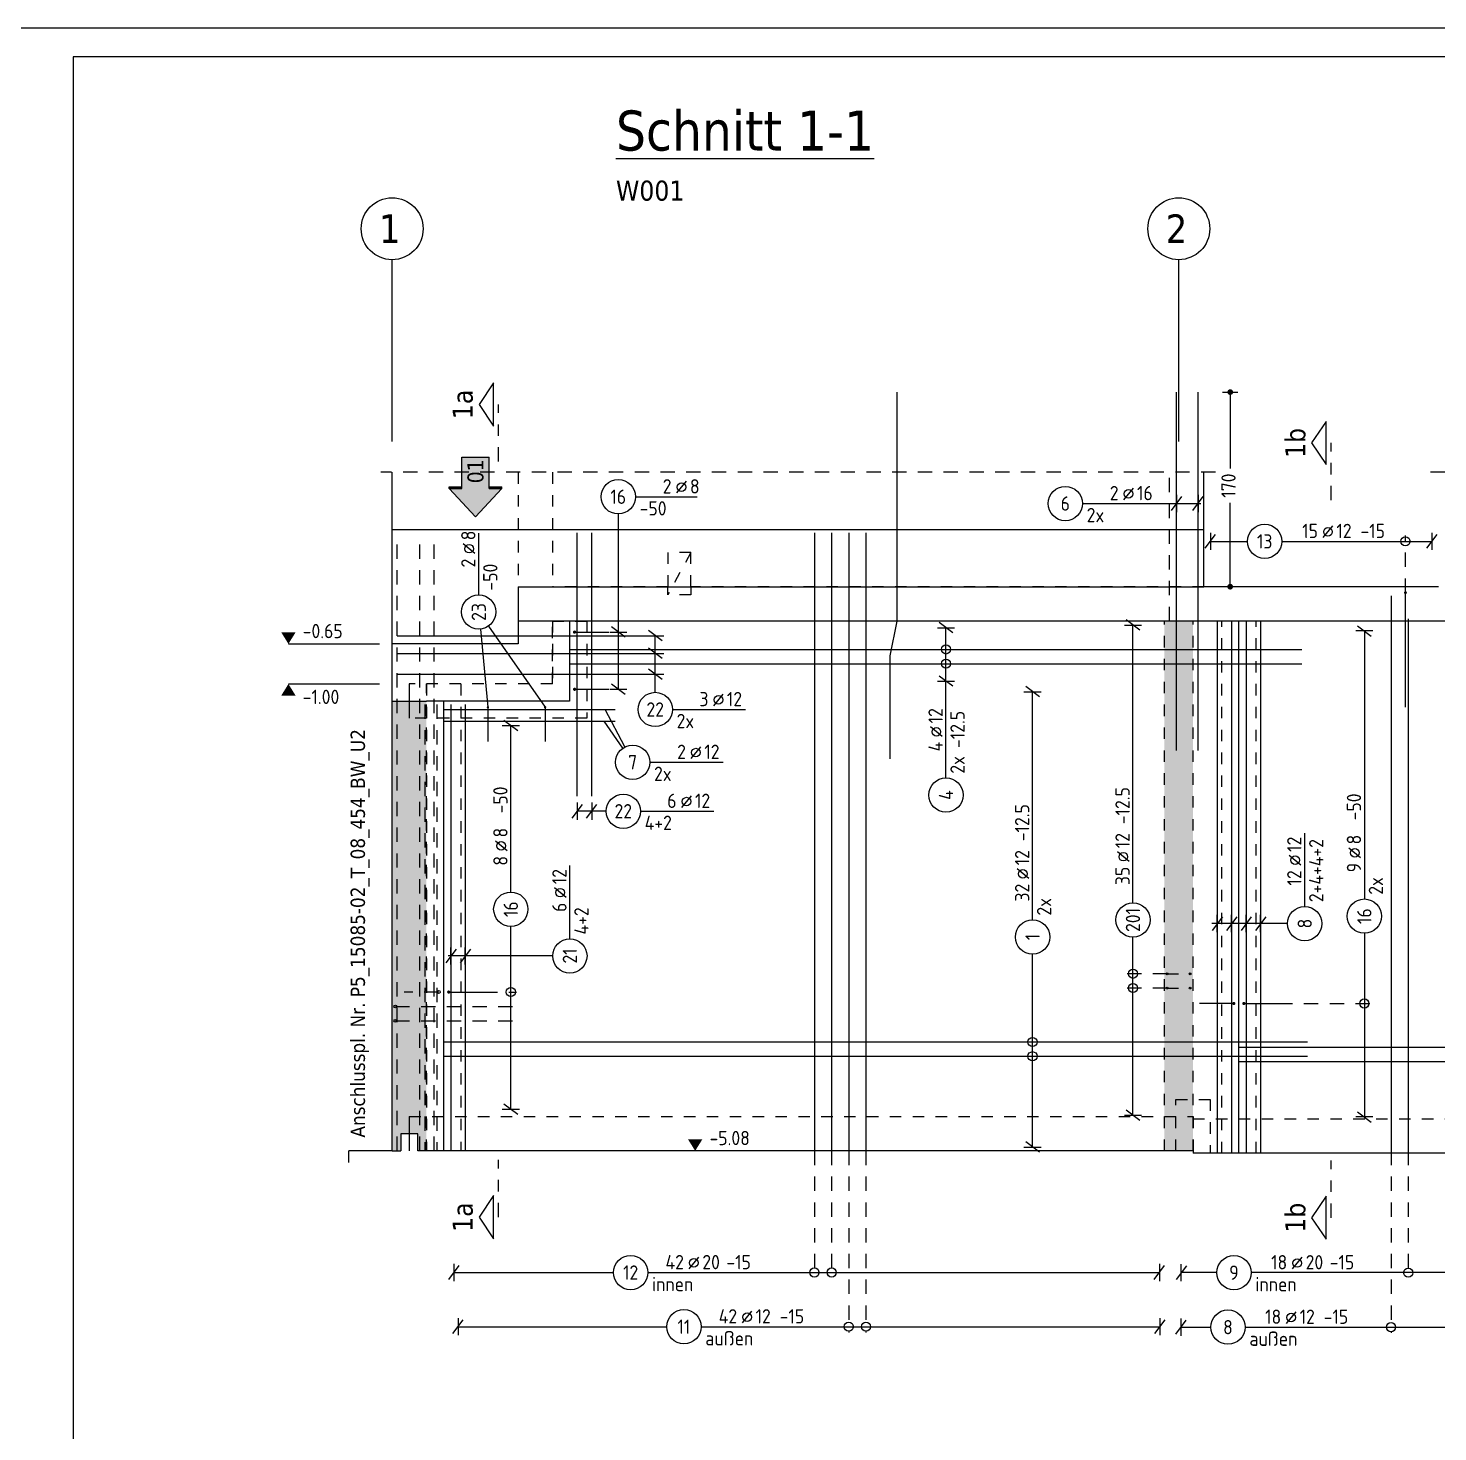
# Model space of a CAD drawing. Extents: x -13 to 84.9, y 0 to 56.9.
# Drawn here: x 0.61 to 12.93, y 17.44 to 29.7 of the extents above; entities that cross this region are included whole.
import ezdxf
from ezdxf.enums import TextEntityAlignment as Align

# ---------------------------------------------------------------- set-up
doc = ezdxf.new("R2010")
doc.units = 0
doc.header["$LTSCALE"] = 0.5
for name, pattern in [('AUSGEZOGEN', [1000.01, 1000, 0.01]), ('DASHDOTSMALL', [1.05, 0.5, -0.25, 0.05, -0.25]), ('DOT', [0.175, 0.05, -0.125]), ('HIDDEN', [0.375, 0.25, -0.125]), ('HIDDEN2', [0.187, 0.125, -0.062]), ('HIDDEN4', [0.12, 0.02, -0.1]), ('PUNKT', [0.175, 0.05, -0.125]), ('STRICHPUNKT2', [0.55, 0.25, -0.125, 0.05, -0.125]), ('VERDECKT', [0.375, 0.25, -0.125])]:
    doc.linetypes.add(name, pattern=pattern)
for name, color, linetype in [('ACHSEN', 7, 'Continuous'), ('AFB', 7, 'Continuous'), ('AFU', 7, 'Continuous'), ('BETON', 7, 'Continuous'), ('DRUEBER', 7, 'Continuous'), ('Fugenband', 7, 'Continuous'), ('grau_hell', 7, 'Continuous'), ('grau_mittel', 7, 'Continuous'), ('HILFE', 7, 'Continuous'), ('index', 7, 'Continuous'), ('koten', 7, 'Continuous'), ('MASSE', 7, 'Continuous'), ('OBJEKT', 7, 'Continuous'), ('RAHMEN', 7, 'Continuous'), ('RND', 7, 'Continuous'), ('SCHNITTE', 7, 'Continuous'), ('SFP_Achsen', 7, 'Continuous'), ('TEXT', 7, 'Continuous'), ('VERDECKT', 7, 'Continuous')]:
    doc.layers.add(name, color=color, linetype=linetype)
doc.layers.add('NOPLOT', color=7, linetype='Continuous', plot=False)
doc.styles.add('helv', font='tahoma.ttf')
doc.styles.add('txt', font='isocp.shx')
doc.linetypes.add('AFU_50L', pattern='A,0.75,["/",Standard,S=0.2,R=0,X=-0.01,Y=-0.1],0.07,["/",Standard,S=0.2,R=0,X=-0.01,Y=-0.1],0.75', length=1.57)
doc.linetypes.add('AFU_50M', pattern='A,0.45,["/",Standard,S=0.2,R=0,X=-0.01,Y=-0.1],0.07,["/",Standard,S=0.2,R=0,X=-0.01,Y=-0.1],0.45', length=0.97)
doc.dimstyles.new('DOT_I', dxfattribs={"dimscale": 0.5, "dimtxt": 0.25, "dimasz": 0.25, "dimexe": 0.1, "dimexo": 0.3, "dimgap": 0.1, "dimtad": 1, "dimdec": 3, "dimzin": 3, "dimtxsty": 'txt', "dimblk": 'DOT', "dimblk1": 'DOT', "dimblk2": 'DOT', "dimsah": 1, "dimcen": 0.1, "dimse1": 1, "dimse2": 1, "dimazin": 0, "dimtfac": 1, "dimtdec": 4, "dimtix": 1, "dimtmove": 2, "dimatfit": 3, "dimfxl": 0, "dimtvp": 1, "dimtolj": 1, "dimtzin": 0, "dimarcsym": 0})

# ---------------------------------------------------------------- blocks, each defined once
blk = doc.blocks.new('okrd_o')
at = {"layer": 'koten', "color": 7, "linetype": 'Continuous'}
blk.add_solid([(-0.125, 0.202), (0.125, 0.202), (0, 0)], dxfattribs=at)
at = {"layer": 'koten', "style": 'txt'}
blk.add_attdef('OKRD', (0.25, 0.1), '', height=0.25, dxfattribs=at)
blk = doc.blocks.new('RND_LEI')
at = {"layer": 'RND', "color": 7, "linetype": 'Continuous'}
blk.add_line((1.022, 0.066), (1.19, 0.27), dxfattribs=at)
for centre, radius in [((0, 0), 0.3), ((1.106, 0.168), 0.075)]:
    blk.add_circle(centre, radius, dxfattribs=at)
at = {"layer": 'RND', "color": 7, "linetype": 'Continuous', "style": 'txt'}
blk.add_attdef('ANZ', text='', height=0.25, dxfattribs=at).set_placement((0.931, 0.057), align=Align.RIGHT)
for tag, p in [('DUM', (1.253, 0.057)), ('ABSTD', (1.674, 0.057)), ('POSTXT', (0.374, -0.327))]:
    blk.add_attdef(tag, p, '', height=0.25, dxfattribs=at)
blk.add_attdef('POSL', text='', height=0.25, dxfattribs=at).set_placement((0, 0), align=Align.MIDDLE)
blk = doc.blocks.new('lei_gre')
at = {"layer": 'RND', "color": 7, "linetype": 'Continuous'}
for p, q in [((-0.09, -0.12), (0.09, 0.12)), ((0, 0.15), (0, -0.15))]:
    blk.add_line(p, q, dxfattribs=at)
blk = doc.blocks.new('SCHN-2')
at = {"layer": 'SCHNITTE', "color": 6, "linetype": 'Continuous'}
blk.add_lwpolyline([(0.378, 0.088), (0, 0.34), (-0.378, 0.088)], close=True, dxfattribs=at)
at = {"layer": 'SCHNITTE', "color": 1, "linetype": 'DASHDOTSMALL', "style": 'helv'}
blk.add_attdef('SCHN-2', text='', height=0.35, dxfattribs=at).set_placement((0, 0.45), align=Align.CENTER)
blk = doc.blocks.new('A1-35-0')
at = {"layer": 'RAHMEN'}
blk.add_line((118.9, 59.4), (0, 59.4), dxfattribs=at)
at = {"layer": 'RAHMEN', "color": 5}
for p, q in [((118.4, 58.9), (2, 58.9)), ((2, 58.9), (2, 0.5))]:
    blk.add_line(p, q, dxfattribs=at)
blk = doc.blocks.new('DOT')
at = {"layer": 'MASSE', "color": 7, "linetype": 'Continuous'}
for p, q in [((0, 0), (-1, 0)), ((0, 0.54), (0, -0.54))]:
    blk.add_line(p, q, dxfattribs=at)
at = {"layer": 'MASSE', "color": 7, "linetype": 'Continuous', "const_width": 0.2}
blk.add_lwpolyline([(-0.1, 0, 1), (0.1, 0, 1)], format="xyb", close=True, dxfattribs=at)
blk = doc.blocks.new('*D1236')
at = {"layer": 'Defpoints', "color": 0, "linetype": 'AUSGEZOGEN', "transparency": 16777216}
for p in [(11.113, 26.52), (11.113, 24.82), (11.113, 24.82)]:
    blk.add_point(p, dxfattribs=at)
at = {"layer": 'MASSE', "color": 0, "linetype": 'AUSGEZOGEN', "lineweight": -2, "transparency": 16777216}
for p, q in [((11.113, 26.395), (11.113, 25.853)), ((11.113, 24.945), (11.113, 25.553))]:
    blk.add_line(p, q, dxfattribs=at)
at = {"layer": 'MASSE', "color": 0, "linetype": 'AUSGEZOGEN', "lineweight": -2, "transparency": 16777216, "xscale": 0.125, "yscale": 0.125, "zscale": 0.125}
for p, rotation in [((11.113, 26.52), 90), ((11.113, 24.82), 270)]:
    blk.add_blockref('DOT', p, dxfattribs=dict(at, rotation=rotation))
at = {"layer": 'MASSE', "color": 0, "linetype": 'AUSGEZOGEN', "transparency": 16777216, "insert": (11.098, 25.703), "char_height": 0.125, "attachment_point": 5, "rotation": 90, "style": 'txt'}
blk.add_mtext('\\A1;170', dxfattribs=at)
blk = doc.blocks.new('okrd_u')
at = {"layer": 'koten', "color": 7, "linetype": 'Continuous'}
blk.add_solid([(-0.125, -0.202), (0.125, -0.202), (0, 0)], dxfattribs=at)
at = {"layer": 'koten', "style": 'txt'}
blk.add_attdef('OKRD', (0.25, -0.35), '', height=0.25, dxfattribs=at)
blk = doc.blocks.new('hin_ind5')
at = {"layer": 'grau_hell', "linetype": 'AUSGEZOGEN'}
h = blk.add_hatch(color=9, dxfattribs=at)
h.dxf.hatch_style = 2
h.paths.add_polyline_path([(0, 0), (0.619, -0.577), (0.619, -0.3), (1.306, -0.3), (1.306, 0.3), (0.619, 0.3), (0.619, 0.577)])
h.paths.add_polyline_path([(0.34, -0.274), (1.311, -0.274), (1.311, 0.274), (0.34, 0.274)], flags=9)
at = {"layer": 'OBJEKT', "linetype": 'AUSGEZOGEN'}
for points in [[(0.619, 0.3), (0.66, 0.3), (0.66, 0.577), (0.619, 0.577)], [(0.619, -0.577), (0.66, -0.577), (0.66, -0.3), (0.619, -0.3)]]:
    blk.add_hatch(color=1, dxfattribs=at).paths.add_polyline_path(points)
at = {"layer": 'OBJEKT', "color": 1, "linetype": 'AUSGEZOGEN'}
for p, q in [((0, 0), (0.619, 0.577)), ((0.619, 0.577), (0.619, 0.3)), ((0.619, 0.577), (0.66, 0.577)), ((0.66, 0.577), (0.66, 0.3)), ((0, 0), (0.619, -0.577)), ((0.619, 0.3), (1.306, 0.3)), ((1.306, 0.3), (1.306, -0.3)), ((0.619, -0.3), (0.619, -0.577)), ((0.619, -0.3), (1.306, -0.3)), ((0.66, -0.3), (0.66, -0.577))]:
    blk.add_line(p, q, dxfattribs=at)
at = {"layer": 'OBJEKT', "color": 7, "linetype": 'AUSGEZOGEN'}
blk.add_line((0.619, -0.577), (0.66, -0.577), dxfattribs=at)
at = {"layer": 'index', "color": 1, "linetype": 'Continuous', "style": 'helv'}
blk.add_attdef('INDEX', text='', height=0.35, rotation=360, dxfattribs=at).set_placement((1.259, 0), align=Align.MIDDLE_RIGHT)

msp = doc.modelspace()

# ---------------------------------------------------------------- hatches: boundary and pattern name
at = {"layer": 'grau_mittel'}
for points in [[(10.78849, 24.51969), (10.58349, 24.51969), (10.53849, 24.51969), (10.53849, 19.88969), (10.78849, 19.88969)], [(4.08849, 23.81969), (3.78849, 23.81969), (3.78849, 19.88969), (3.86349, 19.88969), (3.86349, 20.03969), (4.01349, 20.03969), (4.01349, 19.88969), (4.08849, 19.88969)]]:
    msp.add_hatch(color=61, dxfattribs=at).paths.add_polyline_path(points)

# ---------------------------------------------------------------- linework, layer by layer
at = {"layer": 'ACHSEN', "color": 140, "linetype": 'AUSGEZOGEN'}
for p, q in [((3.78849, 26.08903), (3.78849, 27.67713)), ((10.66349, 26.08903), (10.66349, 27.67713))]:
    msp.add_line(p, q, dxfattribs=at)
at = {"layer": 'AFB', "color": 1, "linetype": 'AUSGEZOGEN'}
msp.add_line((3.93849, 23.96969), (3.93849, 23.66969), dxfattribs=at)
at = {"layer": 'AFU', "color": 8, "linetype": 'AFU_50L'}
for p, q in [((3.78849, 25.31969), (10.88349, 25.31969)), ((4.88849, 24.81969), (10.88349, 24.81969)), ((4.88849, 24.81969), (4.88849, 24.31969)), ((19.54866, 24.51969), (4.88849, 24.51969)), ((5.33849, 24.51969), (5.33849, 23.81969)), ((11.18849, 19.86969), (11.18849, 24.51969)), ((4.88849, 24.31969), (3.78849, 24.31969)), ((5.33849, 23.81969), (4.08849, 23.81969)), ((4.23849, 23.81969), (4.23849, 19.88969)), ((10.78849, 19.88969), (4.08849, 19.88969)), ((10.78849, 19.88969), (10.78849, 19.86969)), ((25.18849, 19.86969), (10.78849, 19.86969))]:
    msp.add_line(p, q, dxfattribs=at)
at = {"layer": 'AFU', "color": 8, "linetype": 'AFU_50M'}
msp.add_line((3.78849, 23.81969), (4.08849, 23.81969), dxfattribs=at)
at = {"layer": 'AFU', "color": 1, "linetype": 'AUSGEZOGEN'}
msp.add_line((3.93849, 20.18969), (3.93849, 19.88969), dxfattribs=at)
at = {"layer": 'AFU', "color": 8, "linetype": 'AUSGEZOGEN'}
for p, q in [((4.01349, 20.03969), (3.86349, 20.03969)), ((3.86349, 20.03969), (3.86349, 19.88969)), ((4.01349, 19.88969), (4.01349, 20.03969)), ((3.78849, 19.88969), (3.86349, 19.88969)), ((4.08849, 19.88969), (4.01349, 19.88969))]:
    msp.add_line(p, q, dxfattribs=at)
at = {"layer": 'BETON', "color": 6, "linetype": 'AUSGEZOGEN'}
for p, q in [((3.78849, 19.88969), (3.78849, 25.81969)), ((10.88349, 24.81969), (10.88349, 25.81969)), ((12.93349, 24.81969), (10.88349, 24.81969)), ((3.78849, 19.88969), (3.40849, 19.88969)), ((3.40849, 19.78969), (3.40849, 19.88969))]:
    msp.add_line(p, q, dxfattribs=at)
at = {"layer": 'DRUEBER', "color": 7, "linetype": 'DOT'}
for p, q in [((4.88849, 25.81969), (4.88849, 24.31969)), ((5.18849, 25.81969), (5.18849, 24.81969)), ((6.39849, 25.11969), (6.19849, 25.11969)), ((6.19849, 25.11969), (6.19849, 24.81969)), ((6.39849, 25.11969), (6.19849, 24.74969)), ((6.39849, 24.81969), (6.39849, 25.11969)), ((6.19849, 24.81969), (5.18849, 24.81969)), ((6.19849, 24.74969), (6.19849, 24.81969)), ((10.88349, 24.81969), (6.39849, 24.81969)), ((6.39849, 24.81969), (6.39849, 24.74969)), ((6.39849, 24.74969), (6.19849, 24.74969)), ((10.53849, 24.51969), (5.18849, 24.51969)), ((5.18849, 24.51969), (5.18849, 23.96969)), ((14.61349, 24.51969), (10.78849, 24.51969)), ((4.88849, 24.31969), (3.78849, 24.31969)), ((5.18849, 23.96969), (4.08849, 23.96969))]:
    msp.add_line(p, q, dxfattribs=at)
at = {"layer": 'DRUEBER', "color": 7, "linetype": 'PUNKT'}
for p, q in [((10.53849, 19.88969), (10.53849, 24.51969)), ((10.78849, 19.88969), (10.78849, 24.51969)), ((4.08849, 19.88969), (4.08849, 23.96969))]:
    msp.add_line(p, q, dxfattribs=at)
at = {"layer": 'Fugenband', "color": 102, "linetype": 'HIDDEN4'}
for p, q in [((5.18849, 23.96969), (5.18849, 24.51969)), ((5.18849, 24.51969), (5.48849, 24.51969)), ((5.48849, 24.51969), (5.48849, 23.66969)), ((11.03849, 19.86969), (11.03849, 24.51969)), ((11.33849, 19.86969), (11.33849, 24.51969)), ((5.18849, 23.96969), (3.93849, 23.96969)), ((4.08849, 23.96969), (4.08849, 19.88969)), ((4.38849, 23.96969), (4.38849, 19.88969)), ((5.48849, 23.66969), (3.93849, 23.66969)), ((10.63849, 19.88969), (10.63849, 20.33969)), ((10.63849, 20.33969), (10.93849, 20.33969)), ((10.93849, 20.33969), (10.93849, 19.86969)), ((3.93849, 20.18969), (10.78849, 20.18969)), ((10.78849, 20.18969), (10.78849, 19.88969)), ((10.78849, 20.16969), (25.48849, 20.16969))]:
    msp.add_line(p, q, dxfattribs=at)
at = {"layer": 'HILFE', "color": 102, "linetype": 'HIDDEN'}
for p, q in [((10.98349, 25.81969), (3.68849, 25.81969)), ((25.13849, 25.81969), (12.83349, 25.81969))]:
    msp.add_line(p, q, dxfattribs=at)
at = {"layer": 'HILFE', "color": 102, "linetype": 'AUSGEZOGEN'}
for p, q in [((2.88185, 24.31969), (3.67853, 24.31969)), ((2.88185, 23.96969), (3.67853, 23.96969))]:
    msp.add_line(p, q, dxfattribs=at)
at = {"layer": 'NOPLOT', "color": 191, "linetype": 'Continuous'}
msp.add_lwpolyline([(8.14005, 23.31571), (8.14005, 24.21571), (8.20085, 24.51969), (8.20085, 26.51969)], dxfattribs=at)
at = {"layer": 'RND', "color": 7, "linetype": 'AUSGEZOGEN'}
for p, q in [((5.91455, 25.6056), (6.45455, 25.6056)), ((9.82164, 25.54657), (10.46164, 25.54657)), ((4.54511, 24.74888), (4.54511, 25.28888)), ((10.93996, 25.21601), (11.26447, 25.21601)), ((11.56447, 25.21601), (12.87603, 25.21601)), ((8.62878, 23.99431), (8.62878, 24.46145)), ((10.2628, 22.05765), (10.2628, 24.48493)), ((12.28517, 24.43382), (12.28517, 22.09092)), ((8.62878, 23.79707), (8.62878, 23.99431)), ((9.38534, 21.90875), (9.38534, 23.90191)), ((8.62878, 23.14899), (8.62878, 23.79707)), ((6.23755, 23.74685), (6.87755, 23.74685)), ((4.82554, 22.1517), (4.82554, 23.60625)), ((6.04033, 23.28589), (6.68033, 23.28589)), ((5.95858, 22.85774), (6.59858, 22.85774)), ((11.76393, 22.02612), (11.76393, 22.66612)), ((5.34143, 21.74327), (5.34143, 22.38327)), ((4.82554, 20.25371), (4.82554, 21.8517)), ((10.2628, 20.20179), (10.2628, 21.75765)), ((12.28517, 21.79092), (12.28517, 20.18605)), ((9.38534, 19.92291), (9.38534, 21.60875)), ((4.32867, 18.82689), (5.72279, 18.82689)), ((6.02279, 18.82689), (10.49435, 18.82689)), ((10.99564, 18.82581), (10.68533, 18.82581)), ((13.20828, 18.82581), (11.29564, 18.82581)), ((4.36454, 18.35313), (6.18823, 18.35313)), ((6.48823, 18.35313), (10.49868, 18.35313)), ((10.68157, 18.34966), (10.94327, 18.34966)), ((11.24327, 18.34966), (13.20944, 18.34966))]:
    msp.add_line(p, q, dxfattribs=at)
at = {"layer": 'RND', "color": 102, "linetype": 'AUSGEZOGEN'}
for p, q in [((9.82164, 25.54657), (10.85649, 25.54657)), ((5.76455, 25.4556), (5.76455, 23.92319)), ((4.55953, 24.44957), (4.62556, 23.76633)), ((4.63089, 24.47583), (5.12556, 23.76633)), ((6.08755, 23.89685), (6.08755, 24.39165)), ((5.82136, 23.41909), (5.65149, 23.74719)), ((5.80457, 23.40895), (5.63993, 23.64519)), ((5.65858, 22.85774), (5.40665, 22.85774)), ((11.61393, 21.87612), (10.95374, 21.87612)), ((5.19143, 21.59327), (4.277, 21.59327))]:
    msp.add_line(p, q, dxfattribs=at)
at = {"layer": 'RND', "color": 102, "linetype": 'VERDECKT'}
for p, q in [((12.6443, 24.76736), (12.6443, 25.26601)), ((10.56211, 21.43756), (10.2128, 21.43756)), ((4.5827, 21.27778), (4.87554, 21.27778)), ((10.56211, 21.31256), (10.2128, 21.31256)), ((11.5327, 21.17778), (12.33517, 21.17778)), ((7.47915, 19.88969), (7.47915, 18.77689)), ((7.62915, 19.88969), (7.62915, 18.77689)), ((7.77915, 19.88969), (7.77915, 18.30313)), ((7.92915, 19.88969), (7.92915, 18.30313)), ((12.51876, 19.88969), (12.51876, 18.29966)), ((12.66876, 19.88969), (12.66876, 18.77581))]:
    msp.add_line(p, q, dxfattribs=at)
at = {"layer": 'RND', "color": 1, "linetype": 'AUSGEZOGEN'}
for points in [[(10.64418, 23.38969), (10.64418, 26.51969)], [(10.83212, 23.38969), (10.83212, 26.51969)], [(5.40665, 22.98969), (5.40665, 25.28969)], [(5.53215, 22.98969), (5.53215, 25.28969)], [(7.47915, 25.28969), (7.47915, 19.88969)], [(7.62915, 25.28969), (7.62915, 19.88969)], [(7.77915, 25.28969), (7.77915, 19.88969)], [(7.92915, 25.28969), (7.92915, 19.88969)], [(12.6443, 23.76736), (12.6443, 24.76736)], [(12.51876, 24.73969), (12.51876, 19.88969)], [(10.99918, 24.51969), (10.99918, 19.86969)], [(11.12469, 24.51969), (11.12469, 19.86969)], [(11.25229, 24.51969), (11.25229, 19.86969)], [(11.3778, 24.51969), (11.3778, 19.86969)], [(12.66876, 24.53969), (12.66876, 19.88969)], [(5.3827, 24.42319), (5.6827, 24.42319)], [(3.83264, 24.39165), (6.13264, 24.39165)], [(5.33849, 24.27163), (11.73849, 24.27163)], [(3.83264, 24.23697), (6.13264, 24.23697)], [(3.83264, 24.0547), (6.13264, 24.0547)], [(5.33849, 24.14663), (11.73849, 24.14663)], [(5.3827, 23.92319), (5.6827, 23.92319)], [(4.30229, 23.78969), (4.30229, 19.88969)], [(4.4278, 23.78969), (4.4278, 19.88969)], [(4.23849, 23.74719), (5.73849, 23.74719)], [(4.62556, 23.76633), (4.62556, 23.46633)], [(5.12556, 23.76633), (5.12556, 23.46633)], [(4.23849, 23.64519), (5.73849, 23.64519)], [(4.2827, 21.27778), (4.5827, 21.27778)], [(11.14428, 21.17778), (10.84428, 21.17778)], [(11.2327, 21.17778), (11.5327, 21.17778)], [(4.23849, 20.84198), (11.78849, 20.84198)], [(4.23849, 20.71698), (11.78849, 20.71698)], [(11.18849, 20.79706), (18.73849, 20.79706)], [(11.18849, 20.67206), (18.08849, 20.67206)]]:
    msp.add_lwpolyline(points, dxfattribs=at)
at = {"layer": 'RND', "color": 7, "linetype": 'HIDDEN'}
for points in [[(3.83178, 19.88969), (3.83178, 25.28969)], [(4.02957, 19.88969), (4.02957, 25.28969)], [(4.15454, 19.88969), (4.15454, 25.28969)], [(4.07426, 23.78969), (4.07426, 19.88969)], [(4.17921, 23.78969), (4.17921, 19.88969)], [(4.19428, 21.27778), (3.89428, 21.27778)], [(3.81639, 21.15174), (4.86639, 21.15174)], [(3.81639, 21.02674), (4.86639, 21.02674)]]:
    msp.add_lwpolyline(points, dxfattribs=at)
at = {"layer": 'RND', "color": 7, "linetype": 'AUSGEZOGEN'}
for points, const_width in [([(12.63805, 24.76736, 1), (12.65055, 24.76736, 1)], 0.0125), ([(5.3897, 24.42319, -1), (5.3757, 24.42319, -1)], 0.014), ([(5.3897, 23.92319, -1), (5.3757, 23.92319, -1)], 0.014), ([(4.62056, 23.76633, 1), (4.63056, 23.76633, 1)], 0.01), ([(5.12056, 23.76633, 1), (5.13056, 23.76633, 1)], 0.01), ([(10.55911, 21.43756, 1), (10.56511, 21.43756, 1)], 0.006), ([(10.76511, 21.43756, -1), (10.75911, 21.43756, -1)], 0.006), ([(10.55911, 21.31256, 1), (10.56511, 21.31256, 1)], 0.006), ([(10.76511, 21.31256, -1), (10.75911, 21.31256, -1)], 0.006), ([(4.2757, 21.27778, 1), (4.2897, 21.27778, 1)], 0.014), ([(11.13728, 21.17778, 1), (11.15128, 21.17778, 1)], 0.014), ([(11.2397, 21.17778, -1), (11.2257, 21.17778, -1)], 0.014)]:
    msp.add_lwpolyline(points, format="xyb", close=True, dxfattribs=dict(at, const_width=const_width))
at = {"layer": 'RND', "color": 7, "linetype": 'HIDDEN2'}
for points in [[(10.56211, 21.43756), (10.76211, 21.43756)], [(10.56211, 21.31256), (10.76211, 21.31256)]]:
    msp.add_lwpolyline(points, dxfattribs=at)
at = {"layer": 'RND', "color": 7, "linetype": 'AUSGEZOGEN'}
for centre, radius in [((12.6443, 25.21601), 0.04), ((8.62878, 24.27163), 0.04), ((8.62878, 24.14663), 0.04), ((10.2628, 21.43756), 0.04), ((4.82554, 21.27778), 0.04), ((10.2628, 21.31256), 0.04), ((4.19428, 21.27778), 0.014), ((12.28517, 21.17778), 0.04), ((3.81639, 21.15174), 0.0125), ((3.81639, 21.02674), 0.0125), ((9.38534, 20.84198), 0.04), ((9.38534, 20.71698), 0.04), ((7.47915, 18.82689), 0.04), ((7.62915, 18.82689), 0.04), ((12.66876, 18.82581), 0.04), ((7.77915, 18.35313), 0.04), ((7.92915, 18.35313), 0.04), ((12.51876, 18.34966), 0.04)]:
    msp.add_circle(centre, radius, dxfattribs=at)
at = {"layer": 'RND', "color": 102, "linetype": 'AUSGEZOGEN'}
for centre in [(10.56211, 21.43756), (10.76211, 21.43756), (10.56211, 21.31256), (10.76211, 21.31256)]:
    msp.add_circle(centre, 0.008, dxfattribs=at)
at = {"layer": 'SCHNITTE', "color": 6, "linetype": 'STRICHPUNKT2'}
for p, q in [((4.71747, 25.91274), (4.71747, 26.41274)), ((11.9946, 25.57571), (11.9946, 26.07571)), ((4.71747, 19.31106), (4.71747, 19.81106)), ((11.9946, 19.30612), (11.9946, 19.80612))]:
    msp.add_line(p, q, dxfattribs=at)
at = {"layer": 'SFP_Achsen', "color": 7, "linetype": 'AUSGEZOGEN'}
for centre in [(3.78849, 27.9476), (10.66349, 27.9476)]:
    msp.add_circle(centre, 0.27048, dxfattribs=at)
at = {"layer": 'VERDECKT', "color": 7, "linetype": 'HIDDEN'}
for p, q in [((10.58349, 24.51969), (10.58349, 25.81969)), ((13.23349, 24.51969), (10.58349, 24.51969))]:
    msp.add_line(p, q, dxfattribs=at)

# ---------------------------------------------------------------- block references
at = {"layer": 'index', "color": 7, "linetype": 'AUSGEZOGEN', "xscale": 0.4, "yscale": 0.4, "zscale": 0.4, "rotation": 90.00000000000001}
msp.add_blockref('hin_ind5', (4.51608, 25.42967), dxfattribs=at).add_auto_attribs({'INDEX': '01'})
at = {"layer": 'koten', "color": 7, "linetype": 'AUSGEZOGEN'}
ref = msp.add_blockref('okrd_o', (2.88185, 24.31969), dxfattribs=dict(at, xscale=0.5, yscale=0.5, zscale=0.5))
ref.add_attrib('OKRD', '-0.65', (3.00685, 24.36969), dxfattribs={"layer": '0', "color": 0, "linetype": 'ByBlock', "height": 0.125, "style": 'txt'})
at = {"layer": 'koten', "color": 7, "linetype": 'HIDDEN'}
ref = msp.add_blockref('okrd_u', (2.88185, 23.96969), dxfattribs=dict(at, xscale=0.5, yscale=0.5, zscale=0.5))
ref.add_attrib('OKRD', '-1.00', (3.00685, 23.79469), dxfattribs={"layer": '0', "color": 0, "linetype": 'ByBlock', "height": 0.125, "style": 'txt'})
at = {"layer": 'koten', "color": 7, "linetype": 'AUSGEZOGEN'}
ref = msp.add_blockref('okrd_o', (6.43685, 19.88969), dxfattribs=dict(at, xscale=0.5, yscale=0.5, zscale=0.5))
ref.add_attrib('OKRD', '-5.08', (6.56185, 19.93969), dxfattribs={"layer": '0', "color": 0, "linetype": 'ByBlock', "height": 0.125, "style": 'txt'})
at = {"layer": 'RAHMEN', "color": 7, "linetype": 'AUSGEZOGEN', "xscale": 0.5, "yscale": 0.5, "zscale": 0.5}
msp.add_blockref('A1-35-0', (0, 0), dxfattribs=at)
at = {"layer": 'RND', "color": 7, "linetype": 'AUSGEZOGEN', "xscale": 0.5, "yscale": 0.5, "zscale": 0.5}
for p, values in [((5.76455, 25.6056), {'POSL': '16', 'DUM': '8', 'ANZ': '2', 'POSTXT': '-50'}), ((9.67164, 25.54657), {'POSL': '6', 'DUM': '16', 'ANZ': '2', 'POSTXT': '2x'}), ((11.41447, 25.21601), {'POSL': '13', 'DUM': '12', 'ANZ': '15', 'ABSTD': '-15'}), ((6.08755, 23.74685), {'POSL': '22', 'DUM': '12', 'ANZ': '3', 'POSTXT': '2x'}), ((5.89033, 23.28589), {'POSL': '7', 'DUM': '12', 'ANZ': '2', 'POSTXT': '2x'}), ((5.80858, 22.85774), {'POSL': '22', 'DUM': '12', 'ANZ': '6', 'POSTXT': '4+2'}), ((5.87279, 18.82689), {'POSL': '12', 'DUM': '20', 'ANZ': '42', 'ABSTD': '-15', 'POSTXT': 'innen'}), ((11.14564, 18.82581), {'POSL': '9', 'DUM': '20', 'ANZ': '18', 'ABSTD': '-15', 'POSTXT': 'innen'}), ((6.33823, 18.35313), {'POSL': '11', 'DUM': '12', 'ANZ': '42', 'ABSTD': '-15', 'POSTXT': 'außen'}), ((11.09327, 18.34966), {'POSL': '8', 'DUM': '12', 'ANZ': '18', 'ABSTD': '-15', 'POSTXT': 'außen'})]:
    msp.add_blockref('RND_LEI', p, dxfattribs=at).add_auto_attribs(values)
at = {"layer": 'RND', "color": 102, "linetype": 'AUSGEZOGEN', "xscale": 0.5, "yscale": 0.5, "zscale": 0.5}
for p in [(10.64418, 25.54657), (10.83212, 25.54657)]:
    msp.add_blockref('lei_gre', p, dxfattribs=at)
at = {"layer": 'RND', "color": 7, "linetype": 'AUSGEZOGEN', "xscale": 0.5, "yscale": 0.5, "zscale": 0.5, "rotation": 90}
for p, values in [((4.54511, 24.59888), {'POSL': '23', 'DUM': '8', 'ANZ': '2', 'POSTXT': '-50'}), ((8.62878, 22.99899), {'POSL': '4', 'DUM': '12', 'ANZ': '4', 'POSTXT': '2x -12.5'}), ((4.82554, 22.0017), {'POSL': '16', 'DUM': '8', 'ANZ': '8', 'ABSTD': '-50'}), ((10.2628, 21.90765), {'POSL': '201', 'DUM': '12', 'ANZ': '35', 'ABSTD': '-12.5'}), ((12.28517, 21.94092), {'POSL': '16', 'DUM': '8', 'ANZ': '9', 'ABSTD': '-50', 'POSTXT': '2x'}), ((9.38534, 21.75875), {'POSL': '1', 'DUM': '12', 'ANZ': '32', 'ABSTD': '-12.5', 'POSTXT': '2x'}), ((11.76393, 21.87612), {'POSL': '8', 'DUM': '12', 'ANZ': '12', 'POSTXT': '2+4+4+2'}), ((5.34143, 21.59327), {'POSL': '21', 'DUM': '12', 'ANZ': '6', 'POSTXT': '4+2'})]:
    msp.add_blockref('RND_LEI', p, dxfattribs=at).add_auto_attribs(values)
at = {"layer": 'RND', "color": 7, "linetype": 'AUSGEZOGEN', "xscale": 0.5, "yscale": 0.5, "zscale": 0.5}
for p in [(10.93996, 25.21601), (12.87603, 25.21601), (5.40665, 22.85774), (5.53215, 22.85774), (4.32867, 18.82689), (10.49435, 18.82689), (4.36454, 18.35313), (10.49868, 18.35313), (10.68157, 18.34966)]:
    msp.add_blockref('lei_gre', p, dxfattribs=at)
for p, rotation in [((10.2628, 24.48493), 90), ((5.76455, 24.42319), 90), ((6.08755, 24.39165), 90), ((8.62878, 24.46145), 90), ((12.28517, 24.43382), 270), ((6.08755, 24.23697), 90), ((6.08755, 24.0547), 90.00000000000281), ((8.62878, 23.99431), 90), ((5.76455, 23.92319), 90), ((9.38534, 23.90191), 90), ((4.82554, 23.60625), 90), ((4.82554, 20.25371), 90), ((10.2628, 20.20179), 90), ((12.28517, 20.18605), 270), ((9.38534, 19.92291), 90), ((10.68533, 18.82581), 180)]:
    msp.add_blockref('lei_gre', p, dxfattribs=dict(at, rotation=rotation))
at = {"layer": 'RND', "color": 102, "linetype": 'AUSGEZOGEN', "xscale": 0.5, "yscale": 0.5, "zscale": 0.5, "rotation": 180}
for p in [(10.99918, 21.87612), (11.12469, 21.87612), (11.25229, 21.87612), (11.3778, 21.87612), (4.30229, 21.59327), (4.4278, 21.59327)]:
    msp.add_blockref('lei_gre', p, dxfattribs=at)
at = {"layer": 'SCHNITTE', "color": 6, "linetype": 'STRICHPUNKT2', "xscale": 0.5, "yscale": 0.5, "zscale": 0.5, "rotation": 90}
for p, values in [((4.71747, 26.41274), {'SCHN-2': '1a'}), ((11.9946, 26.07571), {'SCHN-2': '1b'}), ((4.71747, 19.31106), {'SCHN-2': '1a'}), ((11.9946, 19.30612), {'SCHN-2': '1b'})]:
    msp.add_blockref('SCHN-2', p, dxfattribs=at).add_auto_attribs(values)

# ---------------------------------------------------------------- texts
at = {"layer": 'SFP_Achsen', "color": 6, "linetype": 'AUSGEZOGEN', "style": 'helv'}
for s, p in [('1', (3.67444, 27.82322)), ('2', (10.54944, 27.82322))]:
    msp.add_text(s, height=0.25, dxfattribs=at).set_placement(p)
at = {"layer": 'TEXT', "color": 5, "linetype": 'AUSGEZOGEN', "style": 'helv'}
msp.add_text('%%USchnitt 1-1', height=0.35, dxfattribs=at).set_placement((5.74463, 28.63079))
at = {"layer": 'TEXT', "color": 1, "linetype": 'AUSGEZOGEN', "style": 'helv'}
msp.add_text('W001', height=0.175, dxfattribs=at).set_placement((5.74463, 28.19329))
at = {"layer": 'TEXT', "color": 7, "linetype": 'AUSGEZOGEN', "style": 'helv'}
msp.add_text('Anschlusspl. Nr. P5_15085-02_T_08_454_BW_U2', height=0.125, rotation=90, dxfattribs=at).set_placement((3.55051, 20.00617))

# ---------------------------------------------------------------- dimensions: what is measured, and where the dimension line sits
at = {"layer": 'MASSE', "color": 7, "linetype": 'AUSGEZOGEN'}
dim = msp.add_linear_dim(base=(11.11302, 24.81969), p1=(11.11302, 26.51969), p2=(11.11302, 24.81969), angle=90, dimstyle='DOT_I', override={"dimdec": 0, "dimlfac": 100}, dxfattribs=at)
dim.commit()
dim.dimension.update_dxf_attribs({"geometry": '*D1236', "text_midpoint": (11.09828, 25.70281), "dimtype": 160})

doc.saveas('drawing.dxf')
